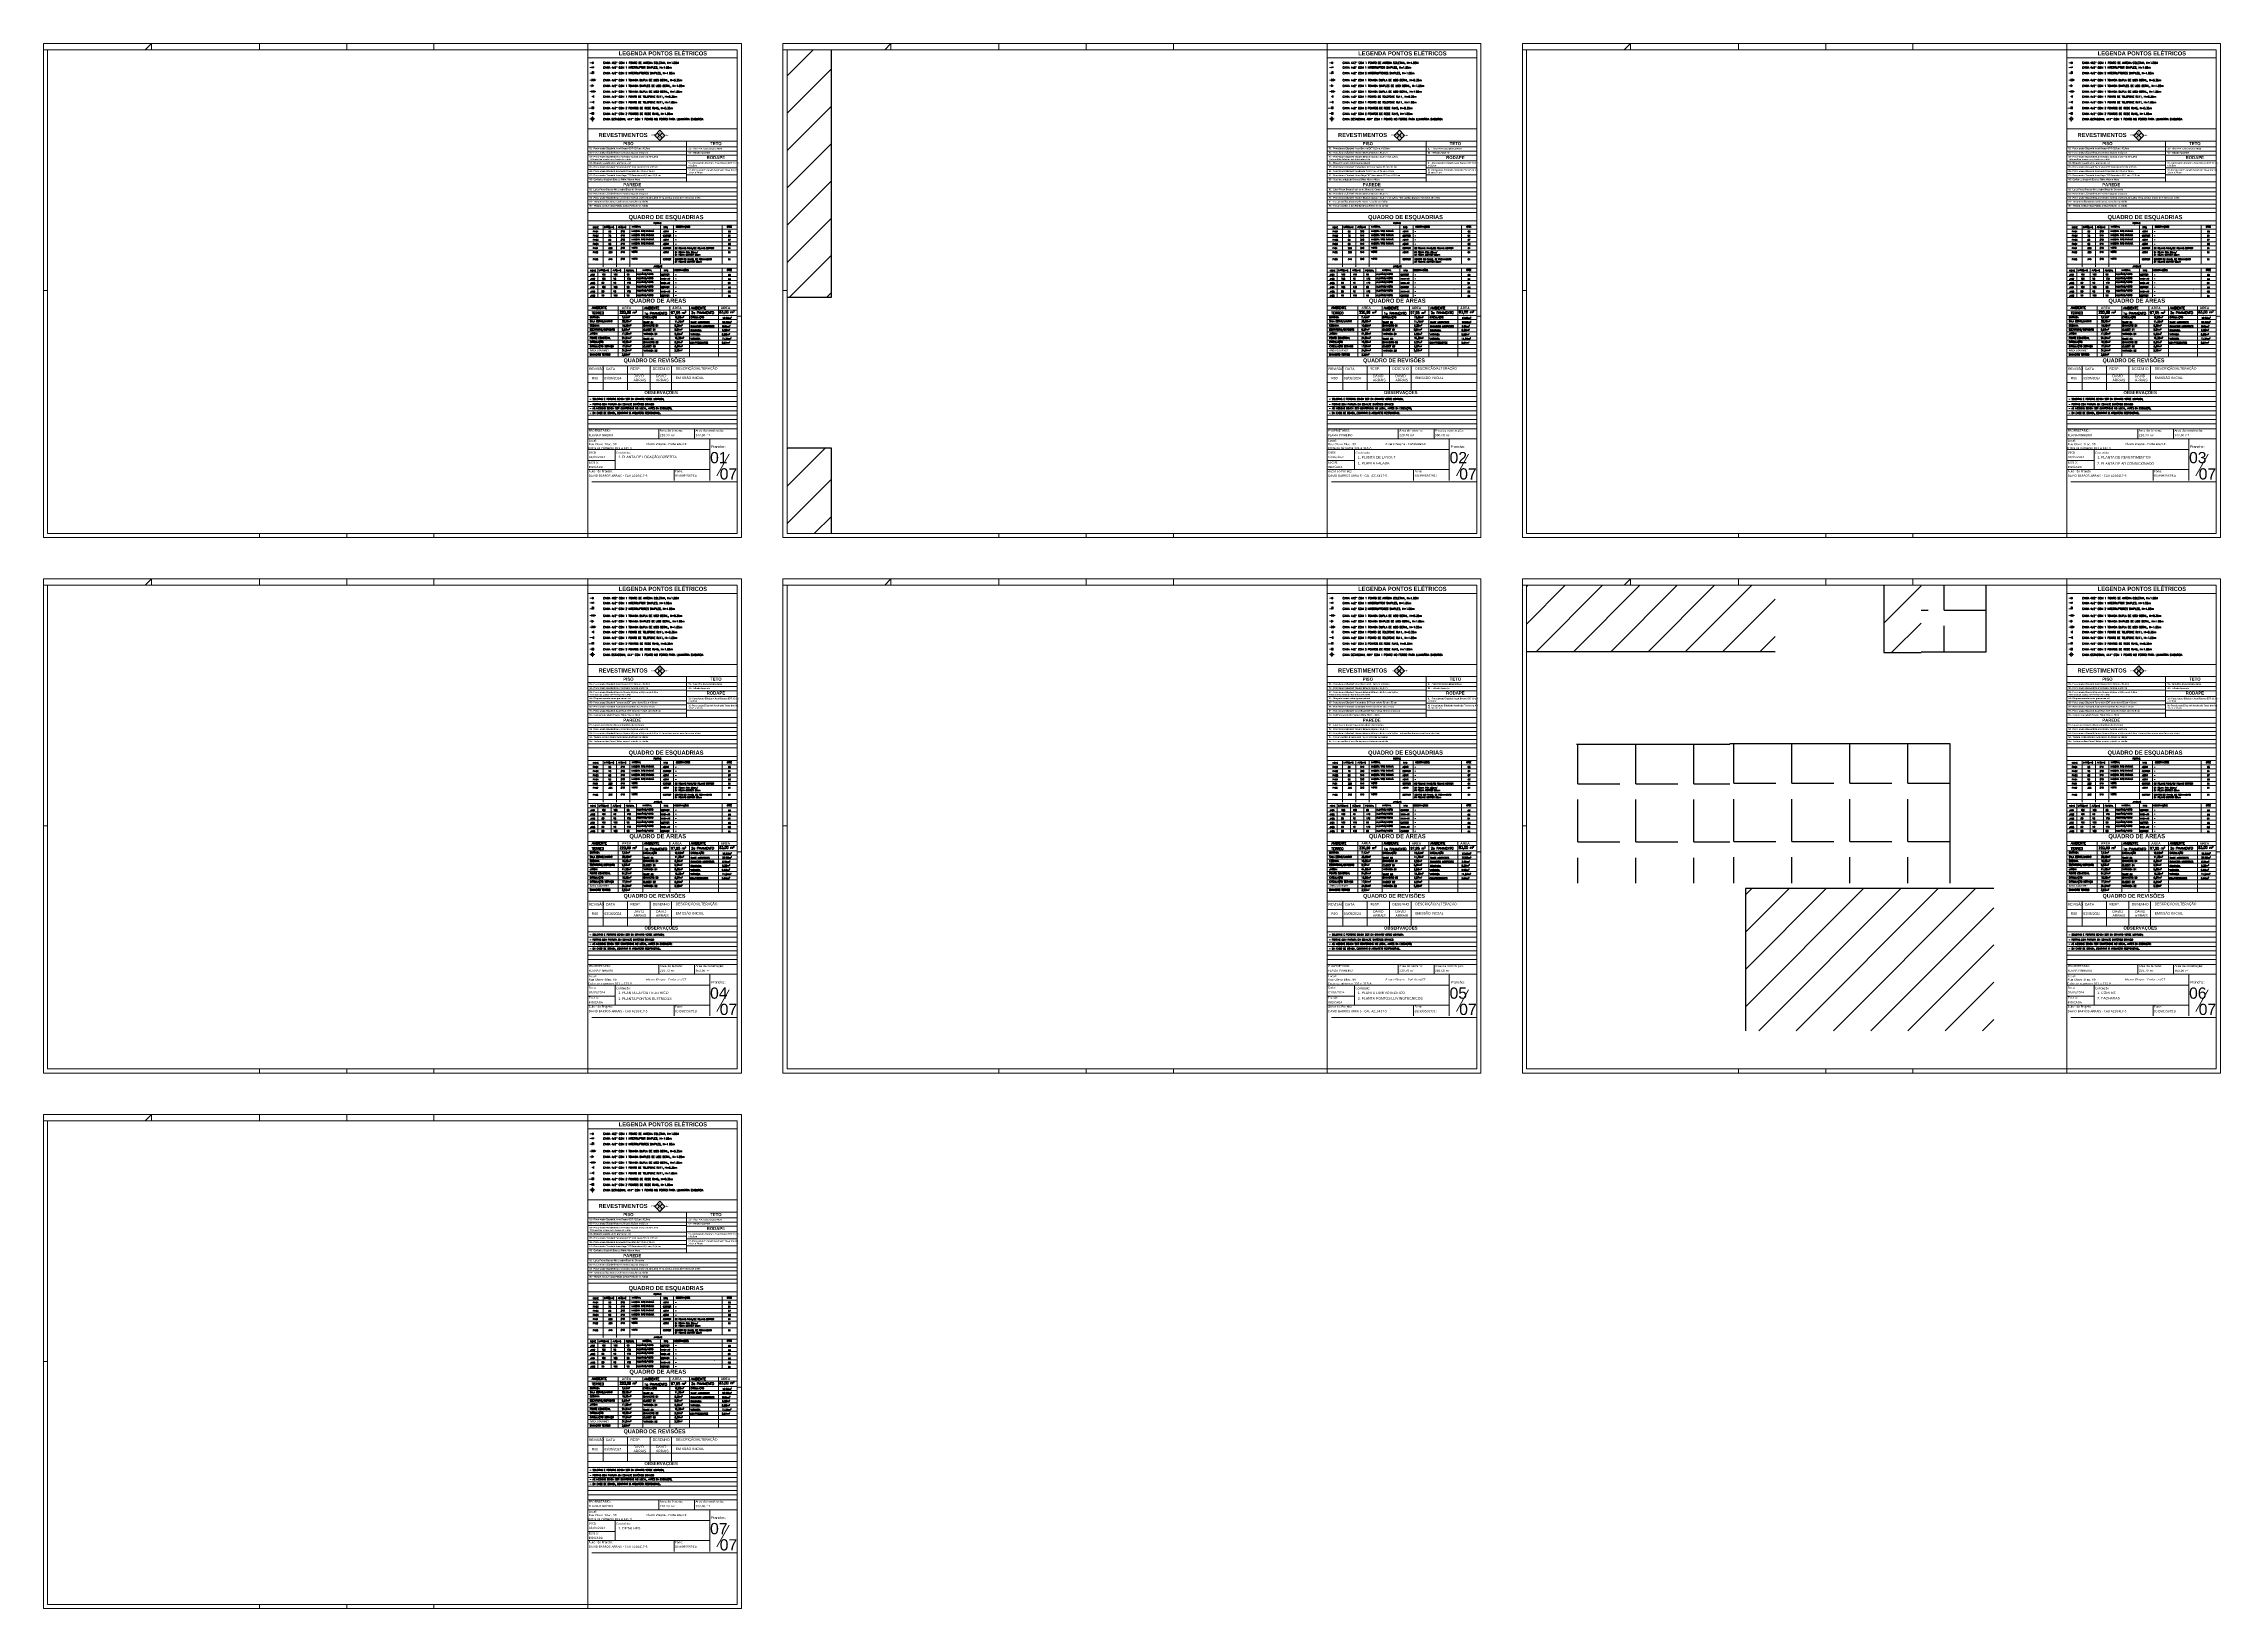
# Paper-space layout 'Layout1' of a CAD drawing. Header units: millimetres. Extents: x 193 to 455, y 109 to 298.
# The model-space entities are those that its viewports show. They can reach past a viewport. Long polylines and large blocks are cut down to what shows.
import ezdxf
from ezdxf.enums import TextEntityAlignment as Align

# ---------------------------------------------------------------- set-up
doc = ezdxf.new("R2010")
doc.units = ezdxf.units.MM
doc.layers.add('05', color=8, linetype='Continuous', lineweight=5)
for name, color, linetype in [('Alvenaria', 7, 'Continuous'), ('Auxiliar', 8, 'Continuous'), ('Cota', 1, 'Continuous')]:
    doc.layers.add(name, color=color, linetype=linetype)
doc.layers.add('VIEWPORT', color=6, linetype='Continuous', plot=False)
doc.layers.get('VIEWPORT').off()
doc.styles.add('Arial', font='arial.ttf')
doc.styles.add('Carimbo texto 2', font='verdana.ttf', dxfattribs={"height": 0.25})
doc.styles.add('Romans', font='romans.shx', dxfattribs={"height": 0.15})
doc.styles.add('T-50', font='ROMANS.SHX', dxfattribs={"height": 0.1})
doc.styles.add('VIDAL', font='romans.shx', dxfattribs={"width": 0.9})
pattern_1 = [(0, (0, 0), (0, 6.985), [5.08, -1.905]), (90, (0, 0), (-6.985, 4e-16), [5.08, -1.905])]

# ---------------------------------------------------------------- blocks, each defined once
blk = doc.blocks.new('PRANCHA A3 CLÍNICA SIM')
at = {"layer": '05', "ltscale": 3}
h = blk.add_hatch(color=256, dxfattribs=at)
h.dxf.hatch_style = 1
h.paths.add_polyline_path([(47.89, 189.87, 1), (48, 189.87)])
h = blk.add_hatch(color=256, dxfattribs=at)
h.dxf.hatch_style = 1
h.paths.add_polyline_path([(47.89, 188.77), (48, 188.83), (47.89, 188.9)])
h = blk.add_hatch(color=256, dxfattribs=at)
h.dxf.hatch_style = 1
h.paths.add_polyline_path([(48, 188.77), (48.12, 188.83), (48, 188.9)])
h = blk.add_hatch(color=256, dxfattribs=at)
h.dxf.hatch_style = 1
h.paths.add_polyline_path([(48, 188.49), (47.89, 188.49), (47.89, 188.42)])
h = blk.add_hatch(color=256, dxfattribs=at)
h.dxf.hatch_style = 1
h.paths.add_polyline_path([(48, 188.14), (47.89, 188.14), (47.89, 188.08)])
h = blk.add_hatch(color=256, dxfattribs=at)
h.dxf.hatch_style = 1
h.paths.add_polyline_path([(47.89, 187.84), (48, 187.78), (48, 187.91)])
h = blk.add_hatch(color=256, dxfattribs=at)
h.dxf.hatch_style = 1
h.paths.add_polyline_path([(48, 187.5), (47.89, 187.5), (48, 187.43)])
h = blk.add_hatch(color=256, dxfattribs=at)
h.dxf.hatch_style = 1
h.paths.add_polyline_path([(48.12, 188.14), (48, 188.14), (48, 188.08)])
h = blk.add_hatch(color=256, dxfattribs=at)
h.dxf.hatch_style = 1
h.paths.add_polyline_path([(47.89, 187.15), (48, 187.1), (48, 187.21)])
h = blk.add_hatch(color=256, dxfattribs=at)
h.dxf.hatch_style = 1
h.paths.add_polyline_path([(47.89, 186.81), (48, 186.75), (48, 186.81)])
for p, q in [((56.64, 190.65), (14.89, 190.65)), ((21.02, 190.65), (21.39, 191.03)), ((21.39, 191.03), (21.39, 190.65)), ((27.89, 191.03), (27.89, 190.65)), ((33.14, 191.03), (33.14, 190.65)), ((38.39, 190.65), (38.39, 191.03)), ((47.64, 190.65), (47.64, 191.03)), ((47.64, 190.65), (47.64, 166.46)), ((47.64, 190.65), (56.64, 190.65)), ((47.64, 190.16), (56.64, 190.16)), ((48, 189.87), (47.77, 189.87)), ((47.89, 189.59), (47.77, 189.59)), ((47.89, 189.24), (47.77, 189.24)), ((48, 188.83), (47.77, 188.83)), ((48, 188.49), (47.77, 188.49)), ((48.12, 188.14), (47.77, 188.14)), ((48, 187.5), (47.77, 187.5)), ((47.99, 187.13), (47.7, 187.13)), ((48, 186.81), (47.77, 186.81)), ((47.77, 186.49), (48.06, 186.49)), ((47.92, 186.63), (47.92, 186.34)), ((47.64, 185.89), (56.64, 185.89)), ((47.64, 185.16), (56.64, 185.16)), ((47.64, 184.81), (56.64, 184.81)), ((53.59, 185.16), (53.59, 182.7)), ((47.64, 184.56), (56.64, 184.56)), ((53.59, 184.31), (56.64, 184.31)), ((53.59, 183.96), (56.64, 183.96)), ((53.59, 183.55), (56.64, 183.55)), ((47.64, 182.7), (56.64, 182.7)), ((53.59, 183.13), (56.64, 183.13)), ((15.14, 176.17), (14.89, 176.17)), ((56.64, 172.17), (47.64, 172.17)), ((47.64, 172.17), (56.64, 172.17)), ((56.64, 171.64), (47.64, 171.64)), ((48.58, 170.14), (48.58, 171.64)), ((50.04, 170.14), (50.04, 171.64)), ((51.39, 170.14), (51.39, 171.64)), ((52.04, 172.17), (56.64, 172.17)), ((52.69, 170.14), (52.69, 171.64)), ((56.64, 171.14), (47.64, 171.14)), ((56.64, 170.64), (47.64, 170.64)), ((47.64, 170.14), (56.64, 170.14)), ((47.64, 170.14), (56.64, 170.14)), ((56.64, 170.14), (47.64, 170.14)), ((47.64, 169.79), (56.64, 169.79)), ((47.64, 169.48), (56.64, 169.48)), ((47.64, 169.18), (56.64, 169.18)), ((47.64, 169.18), (56.64, 169.18)), ((47.64, 168.92), (56.64, 168.92)), ((47.64, 168.66), (56.64, 168.66)), ((47.64, 168.4), (56.64, 168.4)), ((47.64, 168.14), (56.64, 168.14)), ((47.64, 167.84), (56.64, 167.84)), ((47.64, 167.84), (56.64, 167.84)), ((47.64, 167.84), (56.64, 167.84)), ((51.92, 167.24), (51.92, 167.84)), ((54.07, 167.24), (54.07, 167.84)), ((47.64, 167.24), (56.64, 167.24)), ((47.64, 166.59), (54.99, 166.59)), ((47.64, 161.3), (47.64, 166.46)), ((49.29, 165.39), (49.29, 166.59)), ((54.99, 167.24), (54.99, 164.74)), ((47.64, 165.93), (49.29, 165.93)), ((47.64, 165.39), (54.99, 165.39)), ((52.84, 164.74), (52.84, 165.39)), ((47.89, 164.65), (56.64, 164.65)), ((47.89, 164.65), (56.64, 164.65)), ((47.89, 164.65), (56.64, 164.65)), ((27.89, 161.55), (27.89, 161.3)), ((33.14, 161.55), (33.14, 161.3)), ((38.39, 161.55), (38.39, 161.3)), ((40.63, 161.55), (47.89, 161.55))]:
    blk.add_line(p, q, dxfattribs=at)
at = {"layer": '05', "lineweight": 9}
for p, q in [((52.14, 185.66), (51.83, 185.35)), ((51.83, 185.66), (52.14, 185.35)), ((47.64, 184.34), (53.59, 184.34)), ((47.64, 183.95), (53.59, 183.95)), ((47.64, 183.7), (53.59, 183.7)), ((47.64, 183.45), (53.59, 183.45)), ((47.64, 183.2), (53.59, 183.2)), ((47.64, 182.95), (53.59, 182.95)), ((47.64, 182.7), (53.59, 182.7)), ((47.64, 182.35), (53, 182.35)), ((47.64, 182.1), (56.64, 182.1)), ((53, 182.35), (56.64, 182.35)), ((47.64, 181.85), (56.64, 181.85)), ((47.64, 181.62), (56.64, 181.62)), ((47.64, 181.37), (56.64, 181.37)), ((47.64, 181.12), (56.64, 181.12)), ((47.64, 180.87), (56.64, 180.87)), ((47.64, 180.35), (56.64, 180.35)), ((47.64, 180.35), (56.64, 180.35)), ((47.64, 180.35), (56.64, 180.35)), ((47.64, 180.1), (56.64, 180.1)), ((47.64, 179.85), (56.64, 179.85)), ((47.64, 179.6), (56.64, 179.6)), ((48.57, 177.6), (48.57, 180.1)), ((49.37, 177.6), (49.37, 180.1)), ((50.17, 177.6), (50.17, 180.1)), ((52.02, 177.76), (52.02, 180.1)), ((52.81, 177.76), (52.81, 180.1)), ((55.73, 177.76), (55.73, 180.1)), ((47.64, 179.35), (56.64, 179.35)), ((47.64, 179.1), (56.64, 179.1)), ((47.64, 178.85), (56.64, 178.85)), ((47.64, 178.6), (56.64, 178.6)), ((47.64, 178.19), (56.64, 178.19)), ((47.64, 177.76), (56.64, 177.76)), ((47.64, 177.51), (56.64, 177.51)), ((47.64, 177.26), (56.64, 177.26)), ((47.64, 177.01), (56.64, 177.01)), ((48.25, 175.75), (48.25, 177.51)), ((49.05, 175.75), (49.05, 177.51)), ((49.85, 175.75), (49.85, 177.51)), ((50.57, 175.75), (50.57, 177.51)), ((52.02, 175.75), (52.02, 177.51)), ((52.81, 176.25), (52.81, 177.51)), ((55.73, 175.75), (55.73, 177.51)), ((47.64, 176.76), (56.64, 176.76)), ((47.64, 176.51), (56.64, 176.51)), ((47.64, 176.26), (56.64, 176.26)), ((47.64, 176), (56.64, 176)), ((47.64, 175.75), (56.64, 175.75)), ((52.02, 175.98), (52.02, 176.26)), ((52.81, 175.75), (52.81, 176.5)), ((55.28, 176.23), (55.28, 176.25)), ((47.64, 175.24), (56.64, 175.24)), ((56.64, 175.24), (47.64, 175.24)), ((56.64, 175.24), (47.64, 175.24)), ((47.64, 174.99), (56.64, 174.99)), ((56.64, 174.99), (47.64, 174.99)), ((56.64, 174.99), (47.64, 174.99)), ((47.64, 174.67), (56.64, 174.67)), ((47.64, 174.42), (56.64, 174.42)), ((49.48, 172.17), (49.48, 175.24)), ((50.95, 172.17), (50.95, 175.24)), ((52.59, 172.15), (52.59, 175.24)), ((53.76, 172.17), (53.76, 175.24)), ((55.51, 172.15), (55.51, 175.24)), ((56.89, 174.62), (56.64, 174.62)), ((47.64, 174.17), (56.64, 174.17)), ((47.64, 173.92), (56.64, 173.92)), ((47.64, 173.67), (56.64, 173.67)), ((47.64, 173.42), (56.64, 173.42)), ((47.64, 173.17), (56.64, 173.17)), ((47.64, 172.92), (56.64, 172.92)), ((47.64, 172.67), (56.64, 172.67)), ((47.64, 172.42), (56.64, 172.42)), ((47.64, 172.17), (56.64, 172.17))]:
    blk.add_line(p, q, dxfattribs=at)
at = {"layer": '05', "ltscale": 3}
for points in [[(56.89, 191.03), (56.89, 161.3), (14.89, 161.3), (14.89, 191.03)], [(56.64, 190.65), (56.64, 161.55), (15.14, 161.55), (15.14, 190.65)], [(48, 188.83), (47.89, 188.9), (47.89, 188.77)], [(48.12, 188.83), (48, 188.9), (48, 188.77)], [(48, 188.49), (47.89, 188.56), (47.89, 188.42)], [(48, 188.14), (47.89, 188.21), (47.89, 188.08)], [(47.89, 187.84), (48, 187.91), (48, 187.78)], [(47.89, 187.5), (48, 187.57), (48, 187.43)], [(48.12, 188.14), (48, 188.21), (48, 188.08)], [(48, 187.21), (47.89, 187.21), (47.89, 187.1), (48, 187.1)], [(48, 186.87), (47.89, 186.87), (47.89, 186.75), (48, 186.75)]]:
    blk.add_lwpolyline(points, close=True, dxfattribs=at)
for points in [[(47.89, 161.55), (15.14, 161.55), (15.14, 190.65), (56.64, 190.65)], [(47.9, 189.63), (47.89, 189.62), (47.89, 189.6), (47.89, 189.58), (47.89, 189.57), (47.9, 189.56), (47.92, 189.56), (47.93, 189.56), (47.93, 189.57), (47.94, 189.58), (47.94, 189.59), (47.95, 189.61), (47.95, 189.62), (47.96, 189.63), (47.97, 189.63), (47.99, 189.63), (48, 189.62), (48, 189.6), (48, 189.58), (48, 189.57), (47.99, 189.56)], [(47.9, 189.29), (47.89, 189.28), (47.89, 189.26), (47.89, 189.24), (47.89, 189.22), (47.9, 189.21), (47.92, 189.21), (47.93, 189.22), (47.93, 189.22), (47.94, 189.23), (47.94, 189.25), (47.95, 189.26), (47.95, 189.28), (47.96, 189.28), (47.97, 189.29), (47.99, 189.29), (48, 189.28), (48, 189.26), (48, 189.24), (48, 189.22), (47.99, 189.21)], [(48, 187.21), (47.89, 187.15), (48, 187.1)], [(48, 186.87), (47.89, 186.81), (48, 186.75)], [(55.42, 165.01), (56.15, 166.31)]]:
    blk.add_lwpolyline(points, dxfattribs=at)
at = {"layer": '05', "lineweight": 9}
blk.add_lwpolyline([(51.99, 185.81), (52.29, 185.5), (51.99, 185.2), (51.68, 185.5), (51.99, 185.81)], dxfattribs=at)
at = {"layer": '05', "ltscale": 3}
for centre, radius in [((47.94, 189.87), 0.0575), ((47.92, 186.49), 0.0862)]:
    blk.add_circle(centre, radius, dxfattribs=at)
at = {"layer": '05', "ltscale": 3, "style": 'Romans'}
blk.add_text('2', height=0.0862, rotation=90, dxfattribs=at).set_placement((48, 189.29))
at = {"layer": '05', "ltscale": 3, "style": 'T-50'}
for s, p in [('CAIXA 4X2" COM 1 PONTO DE ANTENA COLETIVA, H=1.05M', (48.57, 189.87)), ('CAIXA 4x2" COM 1 INTERRUPTOR SIMPLES, H=1.05m', (48.57, 189.58)), ('CAIXA 4x2" COM 2 INTERRUPTORES SIMPLES, H=1.05m', (48.57, 189.24)), ('CAIXA 4x2" COM 1 TOMADA DUPLA DE USO GERAL, H=0.35m', (48.57, 188.82)), ('CAIXA 4x2" COM 1 TOMADA SIMPLES DE USO GERAL, H=1.05m', (48.57, 188.48)), ('CAIXA 4x2" COM 1 TOMADA DUPLA DE USO GERAL, H=1.05m', (48.57, 188.13)), ('CAIXA 4x2" COM 1 PONTO DE TELEFONE RJ11, H=0.35m', (48.57, 187.83)), ('CAIXA 4x2" COM 1 PONTO DE TELEFONE RJ11, H=1.05m', (48.57, 187.49)), ('CAIXA 4x2" COM 2 PONTOS DE REDE RJ45, H=0.35m', (48.57, 187.14)), ('CAIXA 4x2" COM 2 PONTOS DE REDE RJ45, H=1.05m', (48.57, 186.8)), ('CAIXA OCTAGONAL 4X4" COM 1 PONTO NO FORRO PARA LUMINÁRIA EMBUTIDA', (48.57, 186.47))]:
    blk.add_text(s, height=0.115, dxfattribs=at).set_placement(p, align=Align.MIDDLE_LEFT)
at = {"layer": '05', "ltscale": 3, "style": 'Carimbo texto 2'}
for s, p in [('PROPRIETARIO:', (47.7, 167.68)), ('Área do terreno:', (51.98, 167.68)), ('Área da construção:', (54.13, 167.68)), ('Rua Olavo Bilac, 99', (47.7, 166.86)), ('Entre os números 101 e 115 A', (47.69, 166.63)), ('FLAVIA PINHEIRO', (47.7, 167.4)), ('Local:', (47.7, 167.07)), ('Data:', (47.7, 166.37)), ('Conteúdo:', (49.35, 166.34)), ('Alvaro Weyne - Fortaleza/CE', (51.14, 166.87)), ('220,70 m²', (51.98, 167.4)), ('360,06 m²', (54.12, 167.4)), ('Autor do Projeto:', (47.7, 165.23)), ('03/05/2024', (47.7, 166.09)), ('Escala:', (47.7, 165.77)), ('INDICADA', (47.7, 165.49)), ('DAVID BARROS ARRAIS - CAU A216417-5', (47.7, 164.96)), ('85(999556791)', (52.9, 164.96)), ('Fone:', (52.9, 165.23))]:
    blk.add_text(s, height=0.125, dxfattribs=at).set_placement(p)
at = {"layer": '05', "ltscale": 3, "style": 'Arial'}
blk.add_text('07', height=0.675, dxfattribs=at).set_placement((56.11, 165.13), align=Align.MIDDLE_CENTER)
at = {"layer": '05', "ltscale": 3}
for s, insert, char_height, width, attachment_point, style in [('{\\fHumanst521 Lt BT|b1|i0|c0|p18;LEGENDA PONTOS ELÉTRICOS}', (49.51, 190.56), 0.25, 11.15, 1, 'Romans'), ('{\\fHumanst521 Lt BT|b1|i0|c0|p18;REVESTIMENTOS}', (48.29, 185.65), 0.25, 11.15, 1, 'Romans'), ('{\\fHumanst521 Lt BT|b1|i0|c0|p18;QUADRO DE ESQUADRIAS }', (50.1, 180.71), 0.25, 11.15, 1, 'Romans'), ('{\\fHumanst521 Lt BT|b1|i0|c0|p18;QUADRO DE REVISÕES}', (49.8, 172.08), 0.2344, 13.9375, 1, 'Arial'), ('{\\fHumanst521 Lt BT|b0|i0|c0|p18;REVISÃO}', (47.72, 171.45), 0.1485, 0.5667, 4, 'VIDAL'), ('{\\fHumanst521 Lt BT|b0|i0|c0|p18;R00}', (47.89, 170.89), 0.1485, 0.5667, 4, 'VIDAL'), ('{\\fHumanst521 Lt BT|b0|i0|c0|p18;03/05/2024}', (48.64, 170.89), 0.1485, 0.5667, 4, 'VIDAL'), ('{\\fHumanst521 Lt BT|b0|i0|c0|p18;DATA}', (48.74, 171.45), 0.1485, 0.5667, 4, 'VIDAL'), ('{\\fHumanst521 Lt BT|b0|i0|c0|p18;RESP.}', (50.21, 171.46), 0.1485, 0.5667, 4, 'VIDAL'), ('{\\fHumanst521 Lt BT|b0|i0|c0|p18;DAVID ARRAIS}', (50.4, 170.9), 0.1485, 0.5667, 4, 'VIDAL'), ('{\\fHumanst521 Lt BT|b0|i0|c0|p18;DESENHO}', (51.56, 171.46), 0.1485, 0.5667, 4, 'VIDAL'), ('{\\fHumanst521 Lt BT|b0|i0|c0|p18;DAVID ARRAIS}', (51.75, 170.9), 0.1485, 0.5667, 4, 'VIDAL'), ('{\\fHumanst521 Lt BT|b0|i0|c0|p18;DESCRIÇÃO/ALTERAÇÃO}', (52.94, 171.45), 0.1485, 0.5667, 4, 'VIDAL'), ('{\\fHumanst521 Lt BT|b0|i0|c0|p18;EMISSÃO INICIAL}', (52.94, 170.91), 0.1485, 2.1795, 4, 'VIDAL'), ('- SOLEIRAS E PEITORIS DEVEM SER EM GRANITO VERDE UBATUBA;', (47.75, 169.68), 0.1, 8.6452, 1, 'T-50'), ('- PORTAS COM PINTURA EM ESMALTE SINTÉTICO BRANCO ', (47.75, 169.37), 0.1, 8.6452, 1, 'T-50'), ('- AS MEDIDAS DEVEM SER CONFERIDAS NO LOCAL, ANTES DA EXECUÇÃO;', (47.75, 169.12), 0.1, 8.6452, 1, 'T-50'), ('\\pxqc;{\\fHumanst521 Lt BT|b1|i0|c0|p18;OBSERVAÇÕES}', (50.76, 170.12), 0.1875, 2.6085, 1, 'Arial'), ('- EM CASO DE DÚVIDA, CONTATAR O ARQUITETO RESPONSÁVEL.', (47.75, 168.84), 0.1, 8.6452, 1, 'T-50'), ('{\\fHumanst521 Lt BT|b0|i0|c0|p18;Prancha::}', (55.07, 166.77), 0.15, 3.2758, 4, 'Arial')]:
    blk.add_mtext(s, dxfattribs=dict(at, insert=insert, char_height=char_height, width=width, attachment_point=attachment_point, style=style))
at = {"layer": '05', "lineweight": 9}
for s, insert, char_height, width, attachment_point, style in [('{\\fHumanst521 Lt BT|b1|i0|c0|p18;01 - Porcelanato Elizabeth Acari Branco EXT 62,5cm x 62,5cm}', (47.75, 184.76), 0.09, 5.7577, 1, 'T-50'), ('{\\fHumanst521 Lt BT|b1|i0|c0|p18;PISO}', (49.78, 185.1), 0.1875, 11.15, 1, 'Arial'), ('{\\fHumanst521 Lt BT|b0|i0|c0|p18;RODAPÉ}', (51.49, 185.52), 0.0759, 3.2758, 4, 'Romans'), ('{\\fHumanst521 Lt BT|b0|i0|c0|p18;TETO}', (51.86, 185.65), 0.0759, 3.2758, 4, 'Romans'), ('{\\fHumanst521 Lt BT|b0|i0|c0|p18;PISO}', (51.88, 185.35), 0.0759, 3.2758, 4, 'Romans'), ('{\\fHumanst521 Lt BT|b0|i0|c0|p18;PAREDE}', (52.06, 185.51), 0.0759, 3.2758, 4, 'Romans'), ('{\\fHumanst521 Lt BT|b1|i0|c0|p18;01 - Tinta PVA Fosco Branco Neve }', (53.7, 184.75), 0.09, 5.7577, 1, 'T-50'), ('{\\fHumanst521 Lt BT|b1|i0|c0|p18;TETO}', (55.01, 185.1), 0.1875, 11.15, 1, 'Arial'), ('{\\fHumanst521 Lt BT|b1|i0|c0|p18;03 - Porcelanato Elizabeth Itaunas Branco 62,5cm x 62,5 cm ate 1,20m. ^JTinta acrilica branco neve fosco ate o teto}', (47.75, 184.26), 0.09, 5.7577, 1, 'T-50'), ('{\\fHumanst521 Lt BT|b1|i0|c0|p18;02 - Porcelanato Elizabeth Itaunas Branco 62,5cm x 62,5 cm}', (47.75, 184.51), 0.09, 5.7577, 1, 'T-50'), ('{\\fHumanst521 Lt BT|b1|i0|c0|p18;04 - Bloquete vazado sobre grama natural}', (47.75, 183.89), 0.09, 5.7577, 1, 'T-50'), ('{\\fHumanst521 Lt BT|b1|i0|c0|p18;05 - Porcelanato Elizabeth Tamandare EXT com relevo 52 cm x 52 cm}', (47.75, 183.64), 0.09, 5.7577, 1, 'T-50'), ('{\\fHumanst521 Lt BT|b1|i0|c0|p18;01 - Porcelanato Elizabeth Acari Branco EXT 10 cm x 62,5cm}', (53.7, 183.88), 0.09, 2.941, 1, 'T-50'), ('{\\fHumanst521 Lt BT|b1|i0|c0|p18;02 - Telhado Aparente}', (53.7, 184.5), 0.09, 5.7577, 1, 'T-50'), ('{\\fHumanst521 Lt BT|b1|i0|c0|p18;02 -Porcelanato Elizabeth Acetinado Travertino AC 10 cm x 74 cm}', (53.7, 183.46), 0.09, 2.941, 1, 'T-50'), ('{\\fHumanst521 Lt BT|b1|i0|c0|p18;RODAPÉ}', (54.8, 184.26), 0.1875, 11.15, 1, 'Arial'), ('{\\fHumanst521 Lt BT|b1|i0|c0|p18;06 - Porcelanato Elizabeth Acetinado Travertino AC 74 cm x 74 cm}', (47.75, 183.39), 0.09, 5.7577, 1, 'T-50'), ('{\\fHumanst521 Lt BT|b1|i0|c0|p18;07 - Porcelanato Elizabeth Acari Bege EXT Sem relevo 62,5 cm x 62,5 cm}', (47.75, 183.14), 0.09, 5.7577, 1, 'T-50'), ('{\\fHumanst521 Lt BT|b1|i0|c0|p18;08 - \\A1;Cerâmica elizabeth Everest White 46cm x 46cm}', (47.75, 182.89), 0.09, 5.7577, 1, 'T-50'), ('{\\fHumanst521 Lt BT|b1|i0|c0|p18;01 - Latex Fosco Branco Neve sobre Bloco de Concreto}', (47.75, 182.29), 0.09, 5.7577, 1, 'T-50'), ('{\\fHumanst521 Lt BT|b1|i0|c0|p18;PAREDE}', (49.78, 182.63), 0.1875, 11.15, 1, 'Arial'), ('\\A1;{\\fHumanst521 Lt BT|b1|i0|c0|p18;02 - \\A0;Porcelanato Elizabeth Itaunas Branco 62,5cm x 62,5 cm}', (47.75, 182.04), 0.09, 5.7577, 1, 'T-50'), ('{\\fHumanst521 Lt BT|b1|i0|c0|p18;03 - Porcelanato Elizabeth Itaunas Branco 62,5cm x 62,5 cm ate 1,20m. Tinta acrilica branco neve fosco ate o teto}', (47.75, 181.79), 0.09, 8.6174, 1, 'T-50'), ('\\A1;\\pxt7;{\\fHumanst521 Lt BT|b1|i0|c0|p18;04 - Textura acrilica Branco Gelo marca Fortcolor ou similar}', (47.75, 181.56), 0.09, 5.7577, 1, 'T-50'), ('\\A1;\\pxt7;{\\fHumanst521 Lt BT|b1|i0|c0|p18;05 - Textura acrilica Cinza Platina marca Fortcolor ou similar}', (47.75, 181.31), 0.09, 5.7577, 1, 'T-50'), ('NOME', (47.96, 180.01), 0.09, 5.7577, 1, 'T-50'), ('PM01', (47.96, 179.76), 0.09, 5.7577, 1, 'T-50'), ('PM02', (47.96, 179.51), 0.09, 5.7577, 1, 'T-50'), ('LARG(cm)', (48.63, 180.03), 0.09, 5.7577, 1, 'T-50'), ('70', (48.89, 179.51), 0.09, 5.7577, 1, 'T-50'), ('60', (48.89, 179.76), 0.09, 5.7577, 1, 'T-50'), ('ALT(cm)', (49.47, 180.03), 0.09, 5.7577, 1, 'T-50'), ('210', (49.63, 179.77), 0.09, 5.7577, 1, 'T-50'), ('210', (49.63, 179.52), 0.09, 5.7577, 1, 'T-50'), ('MADEIRA TIPO PARANÁ', (50.29, 179.78), 0.09, 5.7577, 1, 'T-50'), ('MADEIRA TIPO PARANÁ', (50.29, 179.53), 0.09, 5.7577, 1, 'T-50'), ('MATERIAL', (50.3, 180.04), 0.09, 5.7577, 1, 'T-50'), ('PORTAS', (51.61, 180.26), 0.09, 5.7577, 1, 'T-50'), ('ABRIR', (52.18, 179.76), 0.09, 5.7577, 1, 'T-50'), ('CORRER', (52.18, 179.51), 0.09, 5.7577, 1, 'T-50'), ('TIPO', (52.2, 180.01), 0.09, 5.7577, 1, 'T-50'), ('-', (52.89, 179.76), 0.09, 5.7577, 1, 'T-50'), ('OBSERVAÇÕES', (52.95, 180.04), 0.09, 5.7577, 1, 'T-50'), ('QTDE', (56.02, 180.04), 0.09, 5.7577, 1, 'T-50'), ('05', (56.1, 179.76), 0.09, 5.7577, 1, 'T-50'), ('01', (56.1, 179.51), 0.09, 5.7577, 1, 'T-50'), ('PM03', (47.96, 179.26), 0.09, 5.7577, 1, 'T-50'), ('PM04', (47.96, 179.01), 0.09, 5.7577, 1, 'T-50'), ('PV01', (47.96, 178.76), 0.09, 5.7577, 1, 'T-50'), ('PV02', (47.96, 178.51), 0.09, 5.7577, 1, 'T-50'), ('80', (48.89, 179.26), 0.09, 5.7577, 1, 'T-50'), ('90', (48.89, 179.01), 0.09, 5.7577, 1, 'T-50'), ('280', (48.89, 178.76), 0.09, 5.7577, 1, 'T-50'), ('306', (48.89, 178.51), 0.09, 5.7577, 1, 'T-50'), ('210', (49.63, 179.27), 0.09, 5.7577, 1, 'T-50'), ('210', (49.63, 179.02), 0.09, 5.7577, 1, 'T-50'), ('210', (49.63, 178.77), 0.09, 5.7577, 1, 'T-50'), ('210', (49.63, 178.52), 0.09, 5.7577, 1, 'T-50'), ('VIDRO', (50.29, 178.78), 0.09, 5.7577, 1, 'T-50'), ('VIDRO', (50.29, 178.53), 0.09, 5.7577, 1, 'T-50'), ('MADEIRA TIPO PARANÁ', (50.29, 179.28), 0.09, 5.7577, 1, 'T-50'), ('MADEIRA TIPO PARANÁ', (50.29, 179.03), 0.09, 5.7577, 1, 'T-50'), ('ABRIR', (52.18, 179.26), 0.09, 5.7577, 1, 'T-50'), ('ABRIR', (52.18, 179.01), 0.09, 5.7577, 1, 'T-50'), ('ABRIR', (52.18, 178.51), 0.09, 5.7577, 1, 'T-50'), ('CORRER', (52.18, 178.76), 0.09, 5.7577, 1, 'T-50'), ('-', (52.89, 179.51), 0.09, 5.7577, 1, 'T-50'), ('-', (52.89, 179.26), 0.09, 5.7577, 1, 'T-50'), ('-', (52.89, 179.01), 0.09, 5.7577, 1, 'T-50'), ('02 FOLHAS FIXAS/02 FOLHAS CORRER', (52.89, 178.76), 0.09, 5.7577, 1, 'T-50'), ('01 FOLHA FIXA 50cm/^J01 FOLHA CORRER 80cm', (52.89, 178.51), 0.09, 5.7577, 1, 'T-50'), ('07', (56.1, 179.26), 0.09, 5.7577, 1, 'T-50'), ('02', (56.1, 179.01), 0.09, 5.7577, 1, 'T-50'), ('01', (56.1, 178.76), 0.09, 5.7577, 1, 'T-50'), ('01', (56.1, 178.51), 0.09, 5.7577, 1, 'T-50'), ('JA01', (47.8, 177.16), 0.09, 5.7577, 1, 'T-50'), ('JA02', (47.8, 176.91), 0.09, 5.7577, 1, 'T-50'), ('NOME', (47.8, 177.42), 0.09, 5.7577, 1, 'T-50'), ('PV03', (47.96, 178.09), 0.09, 5.7577, 1, 'T-50'), ('LARG(cm)', (48.31, 177.43), 0.09, 5.7577, 1, 'T-50'), ('120', (48.48, 177.17), 0.09, 5.7577, 1, 'T-50'), ('100', (48.48, 176.92), 0.09, 5.7577, 1, 'T-50'), ('346', (48.89, 178.1), 0.09, 5.7577, 1, 'T-50'), ('ALT(cm)', (49.15, 177.43), 0.09, 5.7577, 1, 'T-50'), ('40', (49.19, 176.92), 0.09, 5.7577, 1, 'T-50'), ('120', (49.19, 177.17), 0.09, 5.7577, 1, 'T-50'), ('210', (49.63, 178.11), 0.09, 5.7577, 1, 'T-50'), ('PEITORIL', (49.94, 177.42), 0.09, 5.7577, 1, 'T-50'), ('90', (49.99, 177.17), 0.09, 5.7577, 1, 'T-50'), ('170', (49.99, 176.92), 0.09, 5.7577, 1, 'T-50'), ('VIDRO', (50.29, 178.12), 0.09, 5.7577, 1, 'T-50'), ('ALUMÍNIO/VIDRO', (50.61, 177.19), 0.09, 5.7577, 1, 'T-50'), ('ALUMÍNIO/VIDRO', (50.61, 176.94), 0.09, 5.7577, 1, 'T-50'), ('MATERIAL', (50.95, 177.44), 0.09, 5.7577, 1, 'T-50'), ('JANELAS', (51.61, 177.67), 0.09, 5.7577, 1, 'T-50'), ('CORRER', (52.07, 177.16), 0.09, 5.7577, 1, 'T-50'), ('MAXI-AR', (52.07, 176.91), 0.09, 5.7577, 1, 'T-50'), ('CORRER', (52.18, 178.09), 0.09, 5.7577, 1, 'T-50'), ('TIPO', (52.22, 177.42), 0.09, 5.7577, 1, 'T-50'), ('{\\W0.8;-}', (52.86, 177.06), 0.09, 5.7577, 1, 'T-50'), ('OBSERVAÇÕES', (52.86, 177.44), 0.09, 5.7577, 1, 'T-50'), ('DENTRO DO PAINEL DE FECHAMENTO^J01 FOLHAS CORRER 80cm', (52.89, 178.09), 0.09, 5.7577, 1, 'T-50'), ('-', (52.89, 177.17), 0.09, 5.7577, 1, 'T-50'), ('-', (52.89, 176.92), 0.09, 5.7577, 1, 'T-50'), ('QTDE', (56.02, 177.45), 0.09, 5.7577, 1, 'T-50'), ('01', (56.1, 178.09), 0.09, 5.7577, 1, 'T-50'), ('02', (56.1, 177.14), 0.09, 5.7577, 1, 'T-50'), ('04', (56.1, 176.89), 0.09, 5.7577, 1, 'T-50'), ('JA03', (47.8, 176.66), 0.09, 5.7577, 1, 'T-50'), ('JA04', (47.8, 176.41), 0.09, 5.7577, 1, 'T-50'), ('JA05', (47.8, 176.15), 0.09, 5.7577, 1, 'T-50'), ('JA06', (47.8, 175.9), 0.09, 5.7577, 1, 'T-50'), ('60', (48.48, 176.67), 0.09, 5.7577, 1, 'T-50'), ('80', (48.48, 176.16), 0.09, 5.7577, 1, 'T-50'), ('90', (48.48, 175.91), 0.09, 5.7577, 1, 'T-50'), ('150', (48.48, 176.42), 0.09, 5.7577, 1, 'T-50'), ('40', (49.19, 176.67), 0.09, 5.7577, 1, 'T-50'), ('40', (49.19, 176.16), 0.09, 5.7577, 1, 'T-50'), ('120', (49.19, 176.42), 0.09, 5.7577, 1, 'T-50'), ('120', (49.19, 175.91), 0.09, 5.7577, 1, 'T-50'), ('90', (49.99, 176.42), 0.09, 5.7577, 1, 'T-50'), ('90', (49.99, 175.91), 0.09, 5.7577, 1, 'T-50'), ('170', (49.99, 176.67), 0.09, 5.7577, 1, 'T-50'), ('170', (49.99, 176.16), 0.09, 5.7577, 1, 'T-50'), ('{\\fHumanst521 Lt BT|b1|i0|c0|p18;QUADRO DE ÁREAS }', (50.15, 175.68), 0.25, 11.15, 1, 'Romans'), ('ALUMÍNIO/VIDRO', (50.61, 176.71), 0.09, 5.7577, 1, 'T-50'), ('ALUMÍNIO/VIDRO', (50.61, 176.44), 0.09, 5.7577, 1, 'T-50'), ('ALUMÍNIO/VIDRO', (50.61, 176.2), 0.09, 5.7577, 1, 'T-50'), ('ALUMÍNIO/VIDRO', (50.61, 175.92), 0.09, 5.7577, 1, 'T-50'), ('CORRER', (52.07, 176.41), 0.09, 5.7577, 1, 'T-50'), ('CORRER', (52.07, 175.9), 0.09, 5.7577, 1, 'T-50'), ('MAXI-AR', (52.07, 176.66), 0.09, 5.7577, 1, 'T-50'), ('MAXI-AR', (52.07, 176.15), 0.09, 5.7577, 1, 'T-50'), ('{\\W0.8;-}', (52.86, 176.81), 0.09, 5.7577, 1, 'T-50'), ('{\\W0.8;-}', (52.86, 175.8), 0.09, 5.7577, 1, 'T-50'), ('-', (52.89, 176.67), 0.09, 5.7577, 1, 'T-50'), ('-', (52.89, 176.42), 0.09, 5.7577, 1, 'T-50'), ('-', (52.89, 176.16), 0.09, 5.7577, 1, 'T-50'), ('-', (52.89, 175.91), 0.09, 5.7577, 1, 'T-50'), ('01', (56.09, 176.66), 0.09, 5.7577, 1, 'T-50'), ('03', (56.09, 176.15), 0.09, 5.7577, 1, 'T-50'), ('03', (56.1, 176.39), 0.09, 5.7577, 1, 'T-50'), ('01', (56.1, 175.88), 0.09, 5.7577, 1, 'T-50'), ('ENTRADA', (47.77, 174.61), 0.1, 1.7893, 1, 'T-50'), ('SALA ESTAR/JANTAR', (47.77, 174.36), 0.1, 1.7893, 1, 'T-50'), ('AMBIENTE ', (47.89, 175.2), 0.144, 4.9067, 1, 'T-50'), ('TERREO ', (47.89, 174.88), 0.144, 4.9067, 1, 'T-50'), ('220,69 m²\\P ', (49.56, 174.92), 0.144, 4.9067, 1, 'T-50'), ('{\\fHumanst521 Lt BT|b1|i0|c0|p18;ÁREA}', (49.7, 175.2), 0.1437, 4.9067, 1, 'T-50'), ('7,43m²', (49.7, 174.61), 0.1, 1.0888, 1, 'T-50'), ('38,68m²', (49.7, 174.36), 0.1, 1.0888, 1, 'T-50'), ('CIRCULAÇÃO', (50.99, 174.6), 0.1, 2.076, 1, 'T-50'), ('SUITE 01', (51, 174.3), 0.1, 2.6498, 1, 'T-50'), ('AMBIENTE ', (51.04, 175.19), 0.144, 4.9067, 1, 'T-50'), ('1o PAVIMENTO ', (51.04, 174.86), 0.1437, 4.9067, 1, 'T-50'), ('97,95 m²\\P ', (52.65, 174.9), 0.144, 4.9067, 1, 'T-50'), ('{\\fHumanst521 Lt BT|b1|i0|c0|p18;ÁREA}', (52.73, 175.19), 0.1437, 4.9067, 1, 'T-50'), ('12,63m²', (52.87, 174.6), 0.1, 1.0888, 1, 'T-50'), ('11,70m²', (52.87, 174.35), 0.1, 1.0888, 1, 'T-50'), ('CIRCULAÇÃO', (53.83, 174.6), 0.1, 2.076, 1, 'T-50'), ('AMBIENTE ', (53.85, 175.19), 0.144, 4.9067, 1, 'T-50'), ('SUITE HOSPEDES', (53.84, 174.3), 0.1, 2.6498, 1, 'T-50'), ('2o PAVIMENTO', (53.87, 174.9), 0.1437, 4.9067, 1, 'T-50'), ('83,00 m²\\P ', (55.56, 174.94), 0.144, 4.9067, 1, 'T-50'), ('{\\fHumanst521 Lt BT|b1|i0|c0|p18;ÁREA}', (55.65, 175.19), 0.1437, 4.9067, 1, 'T-50'), ('22,98m²', (55.74, 174.31), 0.1, 1.0888, 1, 'T-50'), ('12,63m²', (55.74, 174.56), 0.1, 1.0888, 1, 'T-50'), ('JARDIM', (47.77, 173.61), 0.1, 1.7537, 1, 'T-50'), ('COZINHA', (47.77, 174.11), 0.1, 1.0888, 1, 'T-50'), ('ESCRITORIO/DEPOSITO', (47.77, 173.86), 0.1, 1.9025, 1, 'T-50'), ('PONTO COMERCIAL', (47.77, 173.36), 0.1, 2.1593, 1, 'T-50'), ('CIRCULAÇÃO', (47.77, 173.11), 0.1, 2.076, 1, 'T-50'), ('9,57m²', (49.7, 173.86), 0.1, 1.0888, 1, 'T-50'), ('41,58m²', (49.7, 173.61), 0.1, 1.0888, 1, 'T-50'), ('24,81m²', (49.7, 173.36), 0.1, 1.0888, 1, 'T-50'), ('15,85m²', (49.7, 174.11), 0.1, 1.0888, 1, 'T-50'), ('12,88m²', (49.7, 173.11), 0.1, 1.0888, 1, 'T-50'), ('BANHEIRO 01', (51, 174.1), 0.1, 3.1172, 1, 'T-50'), ('CLOSET 01', (51, 173.85), 0.1, 2.9488, 1, 'T-50'), ('VARANDA 01', (51.01, 173.6), 0.1, 2.0542, 1, 'T-50'), ('BANHEIRO 02', (51, 173.1), 0.1, 3.1172, 1, 'T-50'), ('SUITE 02', (51, 173.3), 0.1, 2.6498, 1, 'T-50'), ('6,20m²', (52.87, 174.1), 0.1, 1.0888, 1, 'T-50'), ('6,01m²', (52.86, 173.86), 0.1, 1.0888, 1, 'T-50'), ('5,52m²', (52.87, 173.6), 0.1, 1.0888, 1, 'T-50'), ('6,27m²', (52.87, 173.1), 0.1, 1.0888, 1, 'T-50'), ('15,38m²', (52.87, 173.35), 0.1, 1.0888, 1, 'T-50'), ('VARANDA ', (53.82, 173.57), 0.1, 2.0542, 1, 'T-50'), ('VARANDA ', (53.82, 173.32), 0.1, 2.0542, 1, 'T-50'), ('COMPRESSORES', (53.81, 173.07), 0.1, 3.1172, 1, 'T-50'), ('BANHEIRO HOSPEDES', (53.83, 174.06), 0.1, 3.1172, 1, 'T-50'), ('ROUPARIA', (53.83, 173.81), 0.1, 2.9488, 1, 'T-50'), ('5,52m²', (55.72, 173.57), 0.1, 1.0888, 1, 'T-50'), ('5,94m²', (55.72, 173.07), 0.1, 1.0888, 1, 'T-50'), ('6,20m²', (55.73, 173.83), 0.1, 1.0888, 1, 'T-50'), ('11,54m²', (55.72, 173.32), 0.1, 1.0888, 1, 'T-50'), ('6,01m²', (55.74, 174.06), 0.1, 1.0888, 1, 'T-50'), ('{\\fHumanst521 Lt BT|b1|i0|c0|p18;ÁREA GOURMET }', (47.77, 172.61), 0.1, 3.1172, 1, 'T-50'), ('CIRCULAÇÃO SERVIÇO', (47.77, 172.86), 0.1, 2.076, 1, 'T-50'), ('BANHEIRO TERREO', (47.77, 172.36), 0.1, 3.1172, 1, 'T-50'), ('34,64m²', (49.7, 172.61), 0.1, 1.0888, 1, 'T-50'), ('3,53m²', (49.7, 172.36), 0.1, 1.0888, 1, 'T-50'), ('17,04m²', (49.7, 172.86), 0.1, 1.0888, 1, 'T-50'), ('CLOSET 02', (51, 172.85), 0.1, 2.9488, 1, 'T-50'), ('VARANDA 02', (51.01, 172.6), 0.1, 2.0542, 1, 'T-50'), ('5,52m²', (52.86, 172.61), 0.1, 1.0888, 1, 'T-50'), ('6,27m²', (52.87, 172.85), 0.1, 1.0888, 1, 'T-50')]:
    blk.add_mtext(s, dxfattribs=dict(at, insert=insert, char_height=char_height, width=width, attachment_point=attachment_point, style=style))

msp = doc.modelspace()

# ---------------------------------------------------------------- hatches: boundary and pattern name
at = {"layer": 'Alvenaria'}
h = msp.add_hatch(dxfattribs=at)
h.set_pattern_fill('ANGLE', color=254)
h.set_pattern_definition(pattern_1)
h.paths.add_polyline_path([(2065.66, 1712.74), (2014.78, 1712.74), (2014.78, 1664.39), (2065.66, 1664.39)])
h.paths.add_polyline_path([(2065.66, 1646.23), (2014.78, 1646.23), (2014.78, 1597.89), (2065.66, 1597.89)])
h = msp.add_hatch(dxfattribs=at)
h.set_pattern_fill('ANSI31', color=254)
h.paths.add_polyline_path([(2145.38, 1712.74), (2094.5, 1712.74), (2094.5, 1664.39), (2145.38, 1664.39)])
h.paths.add_polyline_path([(2145.38, 1646.23), (2094.5, 1646.23), (2094.5, 1597.89), (2145.38, 1597.89)])
h = msp.add_hatch(dxfattribs=at)
h.set_pattern_fill('ANGLE', color=254)
h.set_pattern_definition(pattern_1)
h.paths.add_polyline_path([(2272.17, 1687.69), (2272.07, 1687.64), (2272.17, 1687.59)])

# ---------------------------------------------------------------- linework, layer by layer
for points in [[(2145.38, 1712.74), (2094.5, 1712.74), (2094.5, 1664.39), (2145.38, 1664.39)], [(2145.38, 1646.23), (2094.5, 1646.23), (2094.5, 1597.89), (2145.38, 1597.89)]]:
    msp.add_lwpolyline(points, close=True, dxfattribs=at)
at = {"layer": 'Auxiliar'}
for points in [[(2065.66, 1712.74), (2014.78, 1712.74), (2014.78, 1664.39), (2065.66, 1664.39)], [(2065.66, 1646.23), (2014.78, 1646.23), (2014.78, 1597.89), (2065.66, 1597.89)]]:
    msp.add_lwpolyline(points, close=True, dxfattribs=at)

psp = doc.layouts.get("Layout1")

# ---------------------------------------------------------------- block references
at = {"layer": 'Cota', "xscale": 2, "yscale": 2, "zscale": 2}
for p in [(162.84, -84.53), (251.84, -84.53), (340.84, -84.53), (162.84, -148.98), (251.84, -148.98), (340.84, -148.98), (162.84, -213.43)]:
    psp.add_blockref('PRANCHA A3 CLÍNICA SIM', p, dxfattribs=at)

# ---------------------------------------------------------------- texts
at = {"layer": '05', "ltscale": 3, "style": 'Arial'}
for s, p in [('01', (273.9, 247.69)), ('02', (362.9, 247.69)), ('03', (451.9, 247.69)), ('04', (273.9, 183.24)), ('05', (362.9, 183.24)), ('06', (451.9, 183.24)), ('07', (273.9, 118.79))]:
    psp.add_text(s, height=1.35, dxfattribs=at).set_placement(p, align=Align.MIDDLE_CENTER)
at = {"layer": '05', "ltscale": 3, "char_height": 0.3, "width": 11.7976, "attachment_point": 4, "style": 'Arial'}
for s, insert in [('{\\fHumanst521 Lt BT|b0|i0|c0|p18;1. PLANTA DE LOCAÇÃO/COBERTA}', (261.81, 247.73)), ('{\\fHumanst521 Lt BT|b0|i0|c0|p18;1. PLANTA DE LAYOUT}', (350.81, 247.73)), ('{\\fHumanst521 Lt BT|b0|i0|c0|p18;1. PLANTA FALADA}', (350.81, 247.03)), ('{\\fHumanst521 Lt BT|b0|i0|c0|p18;2. PLANTA DE AR CONDICIONADO}', (439.81, 246.97)), ('{\\fHumanst521 Lt BT|b0|i0|c0|p18;1. PLANTA DE REVESTIMENTOS}', (439.81, 247.73)), ('{\\fHumanst521 Lt BT|b0|i0|c0|p18;1. PLANTA LAYOUT ELETRICO}', (261.81, 183.28)), ('{\\fHumanst521 Lt BT|b0|i0|c0|p18;1. PLANTA LUMINOTECNICO}', (350.81, 183.28)), ('{\\fHumanst521 Lt BT|b0|i0|c0|p18;1. CORTES}', (439.81, 183.28)), ('{\\fHumanst521 Lt BT|b0|i0|c0|p18;1. PLANTA PONTOS ELETRICOS}', (261.81, 182.56)), ('{\\fHumanst521 Lt BT|b0|i0|c0|p18;2. PLANTA PONTOS LUMINOTECNICOS}', (350.81, 182.6)), ('{\\fHumanst521 Lt BT|b0|i0|c0|p18;2. FACHADAS}', (439.81, 182.62)), ('{\\fHumanst521 Lt BT|b0|i0|c0|p18;1. DETALHES}', (261.81, 118.83))]:
    psp.add_mtext(s, dxfattribs=dict(at, insert=insert))

# ---------------------------------------------------------------- viewports
at = {"layer": 'VIEWPORT'}
for center, size, view_center_point, view_height, status in [((297.27, 267.68), (30.29, 58.2), (2155.19, 1665.07), 58.2, 3), ((329.77, 267.68), (34.71, 58.2), (2194.22, 1665.6), 58.2, 4), ((388.28, 267.68), (25.5, 58.2), (2234.49, 1663), 58.2, 6), ((418.91, 267.68), (23.69, 58.2), (2273.69, 1663.1), 58.2, 5), ((208.76, 203.23), (31.26, 58.2), (2310.95, 1663.9), 58.2, 7), ((241.26, 203.23), (33.73, 58.2), (2351.87, 1664.3), 58.2, 8), ((297.93, 203.23), (31.6, 58.2), (2390.05, 1664), 58.2, 10), ((330.43, 203.23), (33.4, 58.2), (2430.75, 1663.85), 58.2, 9), ((386.09, 223.34), (29.92, 17.9674), (2118.21, 1663.36), 17.9674, 13), ((409.82, 223.34), (17.54, 17.967), (2090.21, 1663.5), 17.967, 11), ((427.36, 223.34), (17.54, 17.967), (2066.57, 1663.43), 17.967, 12), ((386.36, 205.4), (18.46, 17.8658), (2027.76, 1638.45), 17.8658, 14), ((412.42, 205.41), (33.65, 17.8961), (2056, 1638.4), 17.8961, 15), ((386.23, 187.53), (18.71, 17.8658), (2082.58, 1638.56), 17.8658, 17), ((411.47, 187.58), (31.77, 17.7642), (2108.5, 1638), 17.7642, 16), ((198.53, 162.5), (10.81, 10.755), (2468.65, 1682.55), 5.3775, 18), ((209.03, 162.5), (10.19, 10.755), (2474.97, 1682.51), 5.378, 19), ((219.22, 162.5), (10.19, 10.755), (2468.5, 1675.44), 5.378, 20), ((229.41, 162.5), (10.19, 10.755), (2473.63, 1675.06), 5.378, 21), ((240.88, 162.5), (12.77, 10.755), (2479.14, 1675.59), 5.3775, 22), ((199.56, 151.18), (12.87, 11.8921), (2470.81, 1666.42), 5.9461, 26), ((212.43, 151.18), (12.87, 11.8921), (2478.36, 1666.35), 5.9461, 27), ((226.75, 146.29), (15.78, 21.656), (2470.96, 1651.32), 10.828, 29), ((242.53, 146.29), (15.78, 21.656), (2481.87, 1651.53), 10.828, 30), ((201.57, 135.61), (16.88, 19.241), (2486.38, 1665.18), 9.62, 28), ((224.2, 127.35), (10.69, 16.235), (2484.82, 1681.48), 8.117, 23), ((234.64, 131.48), (10.19, 7.9769), (2486.41, 1674.89), 3.9884, 24), ((234.64, 123.36), (10.19, 8.2579), (2491.22, 1675.03), 4.129, 25)]:
    psp.add_viewport(center=center, size=size, view_center_point=view_center_point, view_height=view_height, status=status, dxfattribs=at)
psp.add_viewport(center=(225.43, 267.77), size=(57.81, 53.8969), view_center_point=(2117.32, 1733.91), view_height=40.4227, dxfattribs=at)

doc.saveas('drawing.dxf')
